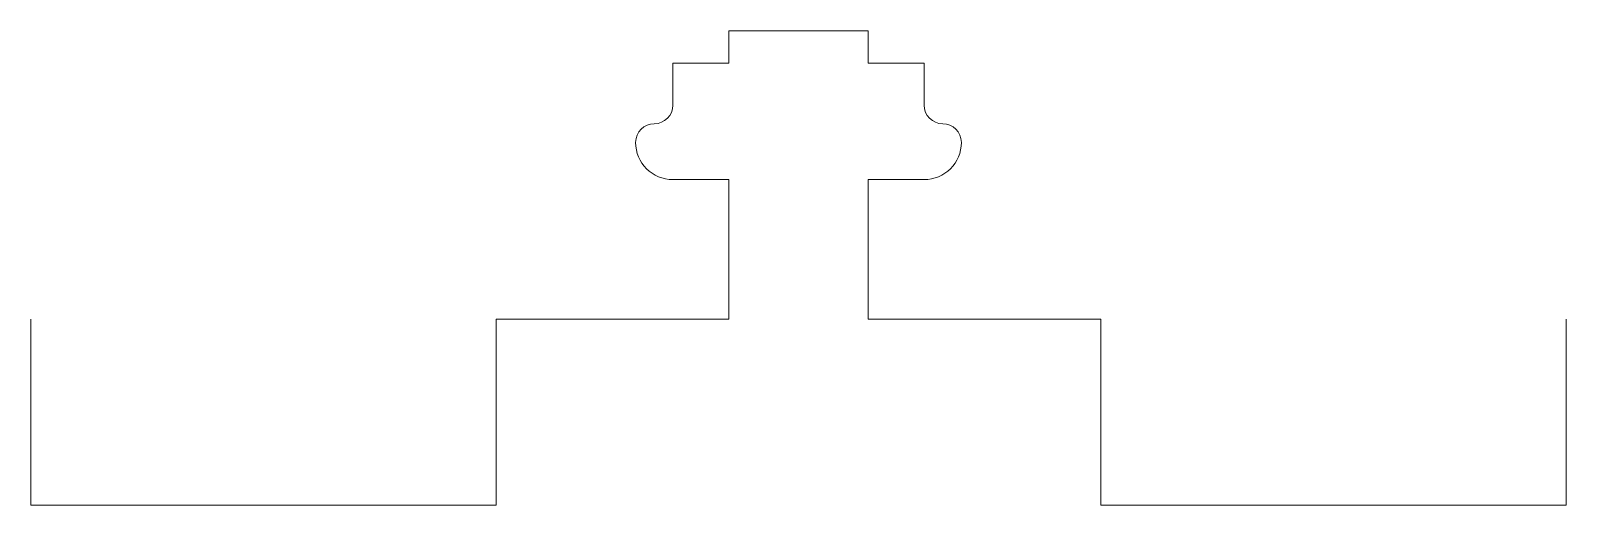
# Model space of a CAD drawing. Header units: millimetres. Extents: x -16.5 to 16.5, y -4 to 6.2.
import ezdxf

# ---------------------------------------------------------------- set-up
doc = ezdxf.new("R2010")
doc.units = ezdxf.units.MM
doc.layers.get('0').update_dxf_attribs({"linetype": 'CONTINUOUS', "lineweight": 0})

msp = doc.modelspace()

# ---------------------------------------------------------------- linework, layer by layer
for p, q in [((-1.5, 6.2), (1.5, 6.2)), ((-1.5, 5.5), (-1.5, 6.2)), ((1.5, 6.2), (1.5, 5.5)), ((-2.7, 5.5), (-1.5, 5.5)), ((-2.7, 4.6), (-2.7, 5.5)), ((2.7, 5.5), (1.5, 5.5)), ((2.7, 4.6), (2.7, 5.5)), ((-1.5, 3), (-2.7, 3)), ((-1.5, 0), (-1.5, 3)), ((1.5, 3), (1.5, 0)), ((1.5, 3), (2.7, 3)), ((-16.5, -4), (-16.5, 0)), ((-6.5, 0), (-6.5, -4)), ((-6.5, 0), (-1.5, 0)), ((1.5, 0), (6.5, 0)), ((6.5, 0), (6.5, -4)), ((16.5, -4), (16.5, 0)), ((-6.5, -4), (-16.5, -4)), ((6.5, -4), (16.5, -4))]:
    msp.add_line(p, q)
for centre, radius, start, end in [((-3.1, 4.6), 0.4, 270, 360), ((3.1, 4.6), 0.4, 180, 270), ((-3.1, 3.8), 0.4, 90, 180), ((3.1, 3.8), 0.4, 360, 90), ((-2.7, 3.8), 0.8, 180, 270), ((2.7, 3.8), 0.8, 270, 360)]:
    msp.add_arc(centre, radius, start, end)

doc.saveas('drawing.dxf')
